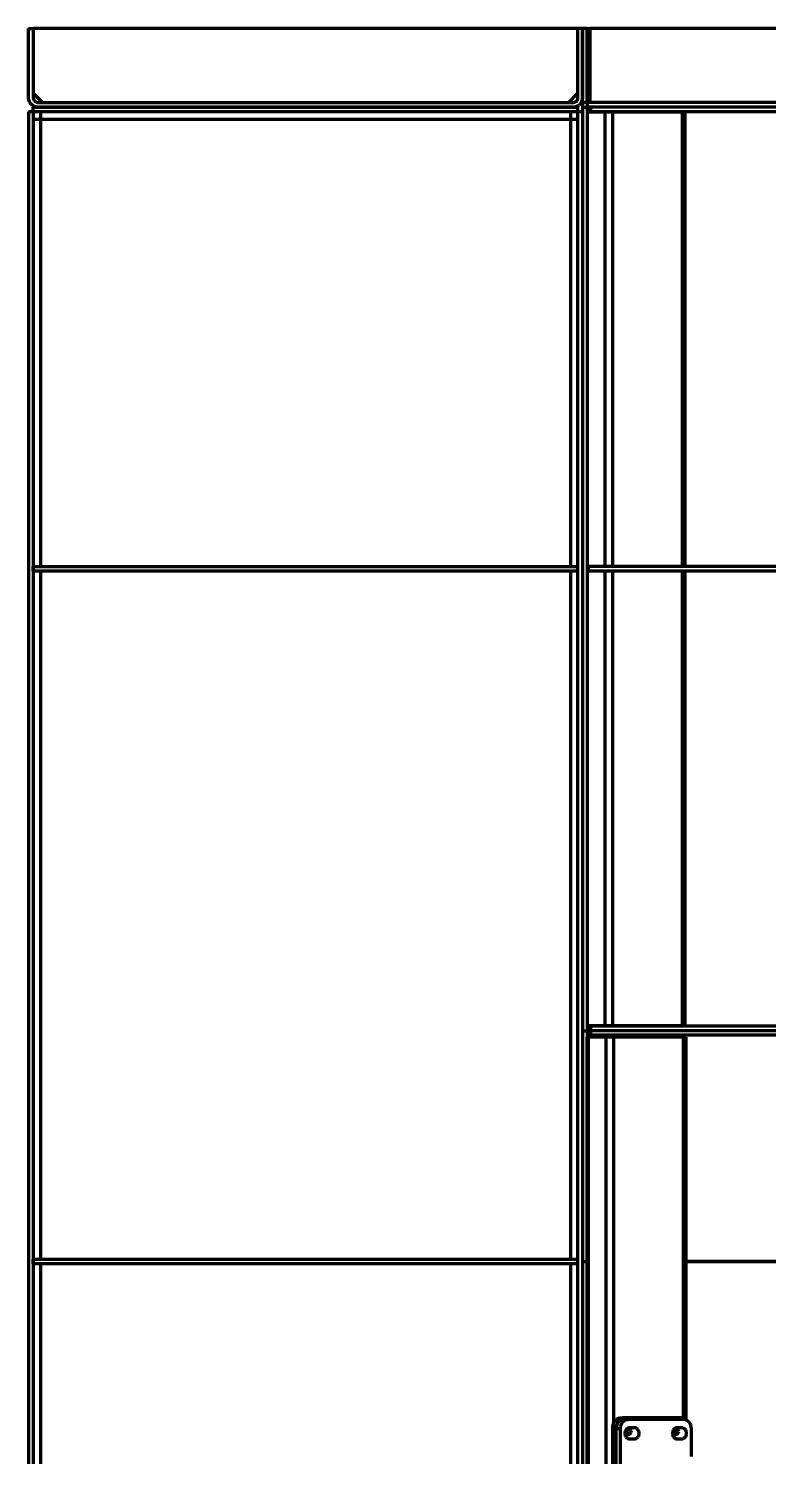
# Model space of a CAD drawing. Header units: millimetres. Extents: x 0 to 594, y 0 to 420.
# Drawn here: x 112.15 to 128.18, y 347.18 to 378.1 of the extents above; entities that cross this region are included whole.
import ezdxf

# ---------------------------------------------------------------- set-up
doc = ezdxf.new("R2010")
doc.units = ezdxf.units.MM

msp = doc.modelspace()

# ---------------------------------------------------------------- linework, layer by layer
at = {"color": 1, "lineweight": 70}
for p, q in [((112.15, 376.6), (112.15, 378.1)), ((112.15, 378.1), (112.25, 378.1)), ((112.25, 378.1), (112.25, 376.6)), ((124.05, 378.1), (112.25, 378.1)), ((124.05, 376.6), (124.05, 378.1)), ((124.15, 378.1), (124.05, 378.1)), ((124.25, 378.1), (124.15, 378.1)), ((124.15, 376.5), (124.15, 378.1)), ((124.15, 378.1), (124.15, 376.6)), ((124.25, 376.5), (124.25, 378.1)), ((124.25, 378.1), (124.312, 378.1)), ((124.312, 378.1), (124.312, 376.5)), ((148.69, 378.1), (124.312, 378.1)), ((112.25, 376.7), (112.45, 376.5)), ((123.85, 376.5), (124.05, 376.7)), ((112.155, 376.556), (112.15, 376.6)), ((112.25, 376.299), (112.15, 376.299)), ((112.15, 376.299), (112.15, 326.502)), ((112.17, 376.514), (112.155, 376.556)), ((112.194, 376.476), (112.17, 376.514)), ((112.225, 376.444), (112.194, 376.476)), ((112.263, 376.42), (112.225, 376.444)), ((112.25, 376.6), (112.255, 376.57)), ((112.25, 376.299), (112.25, 326.502)), ((112.251, 376.3), (112.251, 376.4)), ((112.251, 376.4), (124.049, 376.4)), ((124.049, 376.3), (112.251, 376.3)), ((112.255, 376.57), (112.269, 376.542)), ((112.305, 376.405), (112.263, 376.42)), ((112.269, 376.542), (112.291, 376.52)), ((112.291, 376.52), (112.319, 376.505)), ((112.35, 376.4), (112.305, 376.405)), ((112.319, 376.505), (112.35, 376.5)), ((112.35, 376.5), (123.95, 376.5)), ((123.95, 376.4), (112.35, 376.4)), ((112.41, 376.3), (112.41, 376.299)), ((112.41, 376.299), (112.41, 376.296)), ((112.41, 376.296), (112.41, 376.292)), ((123.89, 376.3), (123.89, 376.299)), ((123.89, 376.299), (123.89, 376.296)), ((123.89, 376.296), (123.89, 376.292)), ((123.95, 376.5), (123.981, 376.505)), ((123.995, 376.405), (123.95, 376.4)), ((123.981, 376.505), (124.009, 376.52)), ((124.037, 376.42), (123.995, 376.405)), ((124.009, 376.52), (124.031, 376.542)), ((124.031, 376.542), (124.045, 376.57)), ((124.075, 376.444), (124.037, 376.42)), ((124.045, 376.57), (124.05, 376.6)), ((124.049, 376.3), (124.049, 376.4)), ((124.15, 376.299), (124.05, 376.299)), ((124.05, 326.502), (124.05, 376.299)), ((124.106, 376.476), (124.075, 376.444)), ((124.13, 376.514), (124.106, 376.476)), ((124.145, 376.556), (124.13, 376.514)), ((124.15, 376.6), (124.145, 376.556)), ((124.15, 376.5), (124.15, 376.4)), ((124.25, 376.5), (124.15, 376.5)), ((124.15, 376.4), (124.25, 376.4)), ((124.15, 376.4), (124.15, 356.4)), ((124.15, 376.299), (124.15, 326.502)), ((149.13, 376.5), (124.25, 376.5)), ((124.25, 376.5), (124.25, 376.4)), ((124.25, 376.4), (124.25, 356.4)), ((124.321, 376.4), (124.25, 376.4)), ((124.27, 376.3), (124.27, 376.4)), ((124.27, 376.4), (124.321, 376.4)), ((124.321, 376.3), (124.27, 376.3)), ((124.298, 376.3), (124.298, 376.29)), ((124.321, 376.4), (124.321, 376.3)), ((149.062, 376.4), (124.321, 376.4)), ((149.062, 376.3), (124.321, 376.3)), ((112.25, 376.14), (112.251, 376.14)), ((112.251, 376.14), (112.254, 376.14)), ((112.254, 376.14), (112.259, 376.14)), ((112.259, 376.14), (112.266, 376.14)), ((112.266, 376.14), (112.275, 376.14)), ((112.275, 376.14), (112.285, 376.14)), ((112.285, 376.14), (112.297, 376.14)), ((112.297, 376.14), (112.31, 376.14)), ((112.31, 376.14), (112.325, 376.14)), ((112.325, 376.14), (112.341, 376.14)), ((112.341, 376.14), (112.357, 376.14)), ((112.357, 376.14), (112.374, 376.14)), ((112.374, 376.14), (112.392, 376.14)), ((112.392, 376.14), (112.41, 376.14)), ((112.41, 376.292), (112.41, 376.285)), ((112.41, 376.285), (112.41, 376.276)), ((112.41, 376.276), (112.41, 376.266)), ((112.41, 376.266), (112.41, 376.254)), ((112.41, 376.254), (112.41, 376.24)), ((112.41, 376.24), (112.41, 376.226)), ((112.41, 376.226), (112.41, 376.21)), ((112.41, 376.21), (112.41, 376.193)), ((112.41, 376.193), (112.41, 376.176)), ((112.41, 376.176), (112.41, 376.158)), ((112.41, 376.158), (112.41, 376.14)), ((112.41, 376.14), (123.89, 376.14)), ((112.41, 376.14), (112.41, 366.45)), ((123.89, 376.292), (123.89, 376.285)), ((123.89, 376.285), (123.89, 376.276)), ((123.89, 376.276), (123.89, 376.266)), ((123.89, 376.266), (123.89, 376.254)), ((123.89, 376.254), (123.89, 376.24)), ((123.89, 376.24), (123.89, 376.226)), ((123.89, 376.226), (123.89, 376.21)), ((123.89, 376.21), (123.89, 376.193)), ((123.89, 376.193), (123.89, 376.176)), ((123.89, 376.176), (123.89, 376.158)), ((123.89, 376.158), (123.89, 376.14)), ((123.89, 376.14), (123.908, 376.14)), ((123.89, 376.14), (123.89, 366.45)), ((123.908, 376.14), (123.926, 376.14)), ((123.926, 376.14), (123.943, 376.14)), ((123.943, 376.14), (123.959, 376.14)), ((123.959, 376.14), (123.975, 376.14)), ((123.975, 376.14), (123.99, 376.14)), ((123.99, 376.14), (124.003, 376.14)), ((124.003, 376.14), (124.015, 376.14)), ((124.015, 376.14), (124.025, 376.14)), ((124.025, 376.14), (124.034, 376.14)), ((124.034, 376.14), (124.041, 376.14)), ((124.041, 376.14), (124.046, 376.14)), ((124.046, 376.14), (124.049, 376.14)), ((124.049, 376.14), (124.05, 376.14)), ((124.641, 376.29), (124.25, 376.29)), ((124.649, 376.29), (124.641, 376.29)), ((124.641, 366.45), (124.641, 376.29)), ((124.658, 376.29), (124.649, 376.29)), ((124.668, 376.29), (124.658, 376.29)), ((124.678, 376.29), (124.668, 376.29)), ((124.69, 376.29), (124.678, 376.29)), ((124.702, 376.29), (124.69, 376.29)), ((124.715, 376.29), (124.702, 376.29)), ((124.728, 376.29), (124.715, 376.29)), ((124.742, 376.29), (124.728, 376.29)), ((124.755, 376.29), (124.742, 376.29)), ((124.769, 376.29), (124.755, 376.29)), ((124.782, 376.29), (124.769, 376.29)), ((124.794, 376.29), (124.782, 376.29)), ((124.806, 376.29), (124.794, 376.29)), ((126.315, 376.29), (124.806, 376.29)), ((124.806, 366.45), (124.806, 376.29)), ((126.322, 376.29), (126.315, 376.29)), ((126.315, 366.45), (126.315, 376.29)), ((126.329, 376.29), (126.322, 376.29)), ((126.336, 376.29), (126.329, 376.29)), ((126.342, 376.29), (126.336, 376.29)), ((126.348, 376.29), (126.342, 376.29)), ((126.353, 376.29), (126.348, 376.29)), ((126.357, 376.29), (126.353, 376.29)), ((126.356, 376.29), (126.358, 376.29)), ((126.356, 366.45), (126.356, 376.29)), ((126.361, 376.29), (126.357, 376.29)), ((126.358, 376.29), (126.36, 376.29)), ((126.36, 376.29), (126.362, 376.29)), ((126.365, 376.29), (126.361, 376.29)), ((126.362, 376.29), (126.364, 376.29)), ((126.364, 376.29), (126.366, 376.29)), ((126.368, 376.29), (126.365, 376.29)), ((126.366, 376.29), (126.367, 376.29)), ((126.367, 376.29), (126.369, 376.29)), ((126.37, 376.29), (126.368, 376.29)), ((126.369, 376.29), (126.37, 376.29)), ((126.37, 376.29), (126.371, 376.29)), ((126.372, 376.29), (126.37, 376.29)), ((126.371, 376.29), (126.371, 376.29)), ((126.371, 376.29), (126.372, 376.29)), ((126.372, 376.29), (126.373, 376.29)), ((126.373, 376.29), (126.372, 376.29)), ((126.373, 376.29), (126.373, 376.29)), ((126.373, 376.29), (126.373, 376.29)), ((126.373, 376.29), (126.373, 376.29)), ((126.373, 366.45), (126.373, 376.29)), ((112.25, 366.35), (112.25, 366.45)), ((112.25, 366.45), (124.05, 366.45)), ((124.05, 366.35), (124.05, 366.45)), ((149.062, 366.45), (124.27, 366.45)), ((124.27, 366.45), (124.27, 366.35)), ((124.05, 366.35), (112.25, 366.35)), ((112.41, 366.35), (112.41, 351.45)), ((123.89, 366.35), (123.89, 351.45)), ((149.062, 366.35), (124.27, 366.35)), ((124.641, 356.51), (124.641, 366.35)), ((124.806, 356.51), (124.806, 366.35)), ((126.315, 356.51), (126.315, 366.35)), ((126.356, 356.51), (126.356, 366.35)), ((126.373, 356.51), (126.373, 366.35)), ((124.25, 356.51), (124.641, 356.51)), ((124.298, 356.51), (124.298, 356.5)), ((124.641, 356.51), (124.649, 356.51)), ((124.649, 356.51), (124.658, 356.51)), ((124.658, 356.51), (124.668, 356.51)), ((124.668, 356.51), (124.678, 356.51)), ((124.678, 356.51), (124.69, 356.51)), ((124.69, 356.51), (124.702, 356.51)), ((124.702, 356.51), (124.715, 356.51)), ((124.715, 356.51), (124.728, 356.51)), ((124.728, 356.51), (124.742, 356.51)), ((124.742, 356.51), (124.755, 356.51)), ((124.755, 356.51), (124.769, 356.51)), ((124.769, 356.51), (124.782, 356.51)), ((124.782, 356.51), (124.794, 356.51)), ((124.794, 356.51), (124.806, 356.51)), ((124.806, 356.51), (126.315, 356.51)), ((126.315, 356.51), (126.322, 356.51)), ((126.322, 356.51), (126.329, 356.51)), ((126.329, 356.51), (126.336, 356.51)), ((126.336, 356.51), (126.342, 356.51)), ((126.342, 356.51), (126.348, 356.51)), ((126.348, 356.51), (126.353, 356.51)), ((126.353, 356.51), (126.357, 356.51)), ((126.358, 356.51), (126.356, 356.51)), ((126.357, 356.51), (126.361, 356.51)), ((126.36, 356.51), (126.358, 356.51)), ((126.362, 356.51), (126.36, 356.51)), ((126.361, 356.51), (126.365, 356.51)), ((126.364, 356.51), (126.362, 356.51)), ((126.366, 356.51), (126.364, 356.51)), ((126.365, 356.51), (126.368, 356.51)), ((126.367, 356.51), (126.366, 356.51)), ((126.369, 356.51), (126.367, 356.51)), ((126.368, 356.51), (126.37, 356.51)), ((126.37, 356.51), (126.369, 356.51)), ((126.37, 356.51), (126.372, 356.51)), ((126.371, 356.51), (126.37, 356.51)), ((126.372, 356.51), (126.371, 356.51)), ((126.371, 356.51), (126.371, 356.51)), ((126.372, 356.51), (126.373, 356.51)), ((126.373, 356.51), (126.372, 356.51)), ((126.373, 356.51), (126.373, 356.51)), ((126.373, 356.51), (126.373, 356.51)), ((126.373, 356.51), (126.373, 356.51)), ((124.15, 356.4), (124.25, 356.4)), ((124.15, 356.4), (124.25, 356.4)), ((124.15, 356.4), (124.15, 351.4)), ((124.25, 356.4), (124.25, 356.4)), ((124.25, 356.4), (124.25, 356.4)), ((124.25, 356.4), (124.251, 356.4)), ((124.25, 356.4), (124.25, 351.4)), ((124.251, 356.4), (124.25, 356.4)), ((124.25, 356.4), (124.25, 356.4)), ((124.25, 356.4), (124.25, 356.4)), ((124.251, 356.4), (124.252, 356.4)), ((124.252, 356.4), (124.251, 356.4)), ((124.252, 356.4), (124.253, 356.4)), ((124.253, 356.4), (124.252, 356.4)), ((124.253, 356.4), (124.254, 356.4)), ((124.254, 356.4), (124.253, 356.4)), ((124.254, 356.4), (124.255, 356.4)), ((124.255, 356.4), (124.254, 356.4)), ((124.255, 356.26), (124.254, 356.26)), ((124.254, 356.26), (124.254, 356.26)), ((124.254, 356.26), (124.254, 356.26)), ((124.254, 356.26), (124.254, 356.26)), ((124.254, 356.26), (124.254, 356.26)), ((124.254, 356.26), (124.255, 356.26)), ((124.254, 276.54), (124.254, 356.26)), ((124.255, 356.4), (124.257, 356.4)), ((124.257, 356.4), (124.255, 356.4)), ((124.256, 356.26), (124.255, 356.26)), ((124.255, 356.26), (124.255, 356.26)), ((124.255, 356.26), (124.255, 356.26)), ((124.255, 356.26), (124.256, 356.26)), ((124.257, 356.26), (124.256, 356.26)), ((124.256, 356.26), (124.257, 356.26)), ((124.257, 356.4), (124.258, 356.4)), ((124.258, 356.4), (124.257, 356.4)), ((124.258, 356.26), (124.257, 356.26)), ((124.257, 356.26), (124.258, 356.26)), ((124.258, 356.4), (124.26, 356.4)), ((124.26, 356.4), (124.258, 356.4)), ((124.259, 356.26), (124.258, 356.26)), ((124.258, 356.26), (124.259, 356.26)), ((124.261, 356.26), (124.259, 356.26)), ((124.259, 356.26), (124.261, 356.26)), ((124.26, 356.4), (124.263, 356.4)), ((124.263, 356.4), (124.26, 356.4)), ((124.263, 356.26), (124.261, 356.26)), ((124.261, 356.26), (124.263, 356.26)), ((124.263, 356.4), (124.265, 356.4)), ((124.265, 356.4), (124.263, 356.4)), ((124.264, 356.26), (124.263, 356.26)), ((124.263, 356.26), (124.264, 356.26)), ((124.266, 356.26), (124.264, 356.26)), ((124.264, 356.26), (124.266, 356.26)), ((124.265, 356.4), (124.267, 356.4)), ((124.267, 356.4), (124.265, 356.4)), ((124.269, 356.26), (124.266, 356.26)), ((124.266, 356.26), (124.269, 356.26)), ((124.267, 356.4), (124.27, 356.4)), ((124.27, 356.4), (124.267, 356.4)), ((124.271, 356.26), (124.269, 356.26)), ((124.269, 356.26), (124.271, 356.26)), ((124.27, 356.4), (124.27, 356.5)), ((124.27, 356.5), (124.321, 356.5)), ((124.321, 356.4), (124.27, 356.4)), ((124.27, 356.3), (124.27, 356.4)), ((124.27, 356.4), (124.321, 356.4)), ((124.321, 356.3), (124.27, 356.3)), ((124.662, 356.26), (124.271, 356.26)), ((124.271, 356.26), (124.271, 340.45)), ((124.298, 356.3), (124.298, 356.26)), ((124.321, 356.5), (124.321, 356.4)), ((149.062, 356.5), (124.321, 356.5)), ((149.062, 356.4), (124.321, 356.4)), ((124.321, 356.4), (124.321, 356.3)), ((149.062, 356.4), (124.321, 356.4)), ((149.062, 356.3), (124.321, 356.3)), ((124.67, 356.26), (124.662, 356.26)), ((124.662, 340.45), (124.662, 356.26)), ((124.679, 356.26), (124.67, 356.26)), ((124.689, 356.26), (124.679, 356.26)), ((124.699, 356.26), (124.689, 356.26)), ((124.711, 356.26), (124.699, 356.26)), ((124.723, 356.26), (124.711, 356.26)), ((124.736, 356.26), (124.723, 356.26)), ((124.749, 356.26), (124.736, 356.26)), ((124.763, 356.26), (124.749, 356.26)), ((124.776, 356.26), (124.763, 356.26)), ((124.79, 356.26), (124.776, 356.26)), ((124.803, 356.26), (124.79, 356.26)), ((124.815, 356.26), (124.803, 356.26)), ((124.827, 356.26), (124.815, 356.26)), ((126.336, 356.26), (124.827, 356.26)), ((124.827, 347.908), (124.827, 356.26)), ((126.343, 356.26), (126.336, 356.26)), ((126.336, 348.002), (126.336, 356.26)), ((126.35, 356.26), (126.343, 356.26)), ((126.357, 356.26), (126.35, 356.26)), ((126.363, 356.26), (126.357, 356.26)), ((126.368, 356.26), (126.363, 356.26)), ((126.374, 356.26), (126.368, 356.26)), ((126.378, 356.26), (126.374, 356.26)), ((126.377, 356.26), (126.379, 356.26)), ((126.377, 347.975), (126.377, 356.26)), ((126.382, 356.26), (126.378, 356.26)), ((126.379, 356.26), (126.381, 356.26)), ((126.381, 356.26), (126.383, 356.26)), ((126.386, 356.26), (126.382, 356.26)), ((126.383, 356.26), (126.385, 356.26)), ((126.385, 356.26), (126.387, 356.26)), ((126.389, 356.26), (126.386, 356.26)), ((126.387, 356.26), (126.388, 356.26)), ((126.388, 356.26), (126.389, 356.26)), ((126.389, 356.26), (126.391, 356.26)), ((126.391, 356.26), (126.389, 356.26)), ((126.391, 356.26), (126.392, 356.26)), ((126.392, 356.26), (126.391, 356.26)), ((126.392, 356.26), (126.392, 356.26)), ((126.392, 356.26), (126.393, 356.26)), ((126.393, 356.26), (126.392, 356.26)), ((126.393, 356.26), (126.393, 356.26)), ((126.393, 356.26), (126.394, 356.26)), ((126.394, 356.26), (126.393, 356.26)), ((126.394, 356.26), (126.394, 356.26)), ((126.394, 347.969), (126.394, 356.26)), ((112.25, 351.35), (112.25, 351.45)), ((112.25, 351.45), (124.05, 351.45)), ((124.05, 351.35), (112.25, 351.35)), ((112.41, 351.35), (112.41, 336.45)), ((123.89, 351.35), (123.89, 336.45)), ((124.05, 351.35), (124.05, 351.45)), ((124.15, 351.4), (124.25, 351.4)), ((124.15, 351.4), (124.15, 326.4)), ((124.15, 351.4), (124.25, 351.4)), ((124.25, 351.4), (124.25, 326.4)), ((124.251, 351.4), (124.25, 351.4)), ((124.25, 351.4), (124.25, 351.4)), ((124.25, 351.4), (124.25, 351.4)), ((124.25, 351.4), (124.25, 351.4)), ((124.25, 351.4), (124.25, 351.4)), ((124.25, 351.4), (124.25, 351.4)), ((124.25, 351.4), (124.25, 351.4)), ((124.25, 351.4), (124.25, 351.4)), ((124.25, 351.4), (124.25, 351.4)), ((124.25, 351.4), (124.25, 351.4)), ((124.25, 351.4), (124.25, 351.4)), ((124.25, 351.4), (124.251, 351.4)), ((124.252, 351.4), (124.251, 351.4)), ((124.251, 351.4), (124.251, 351.4)), ((124.251, 351.4), (124.251, 351.4)), ((124.251, 351.4), (124.251, 351.4)), ((124.251, 351.4), (124.251, 351.4)), ((124.251, 351.4), (124.252, 351.4)), ((124.253, 351.4), (124.252, 351.4)), ((124.252, 351.4), (124.252, 351.4)), ((124.252, 351.4), (124.252, 351.4)), ((124.252, 351.4), (124.252, 351.4)), ((124.252, 351.4), (124.252, 351.4)), ((124.252, 351.4), (124.253, 351.4)), ((124.254, 351.4), (124.253, 351.4)), ((124.253, 351.4), (124.253, 351.4)), ((124.253, 351.4), (124.253, 351.4)), ((124.253, 351.4), (124.254, 351.4)), ((133.683, 351.4), (126.394, 351.4)), ((126.394, 351.4), (133.683, 351.4)), ((124.81, 347.82), (124.813, 347.859)), ((124.813, 347.859), (124.823, 347.897)), ((124.823, 347.897), (124.839, 347.932)), ((124.839, 347.932), (124.86, 347.962)), ((124.86, 347.962), (124.886, 347.987)), ((124.886, 347.987), (124.916, 348.005)), ((124.886, 347.819), (124.895, 347.857)), ((124.895, 347.857), (124.911, 347.892)), ((124.903, 347.889), (124.895, 347.855)), ((124.915, 347.92), (124.903, 347.889)), ((124.911, 347.892), (124.933, 347.922)), ((124.932, 347.949), (124.915, 347.92)), ((124.916, 348.005), (124.948, 348.017)), ((124.953, 347.974), (124.932, 347.949)), ((124.933, 347.922), (124.959, 347.947)), ((124.948, 348.017), (124.981, 348.02)), ((124.978, 347.994), (124.953, 347.974)), ((124.959, 347.947), (124.988, 347.965)), ((124.978, 347.857), (124.968, 347.819)), ((125.005, 348.008), (124.978, 347.994)), ((124.994, 347.892), (124.978, 347.857)), ((124.981, 348.02), (125.064, 348.02)), ((124.988, 347.965), (125.02, 347.977)), ((125.015, 347.922), (124.994, 347.892)), ((125.034, 348.017), (125.005, 348.008)), ((125.041, 347.947), (125.015, 347.922)), ((125.02, 347.977), (125.054, 347.98)), ((125.064, 348.02), (125.034, 348.017)), ((125.071, 347.965), (125.041, 347.947)), ((125.054, 347.98), (125.136, 347.98)), ((126.264, 348.02), (125.064, 348.02)), ((125.103, 347.977), (125.071, 347.965)), ((125.136, 347.98), (125.103, 347.977)), ((126.336, 347.98), (125.136, 347.98)), ((126.293, 348.018), (126.264, 348.02)), ((126.321, 348.009), (126.293, 348.018)), ((126.347, 347.995), (126.321, 348.009)), ((126.37, 347.977), (126.336, 347.98)), ((126.371, 347.976), (126.347, 347.995)), ((126.402, 347.965), (126.37, 347.977)), ((126.432, 347.947), (126.402, 347.965)), ((126.458, 347.922), (126.432, 347.947)), ((126.479, 347.892), (126.458, 347.922)), ((126.495, 347.857), (126.479, 347.892)), ((126.504, 347.819), (126.495, 347.857)), ((124.81, 345.02), (124.81, 347.82)), ((124.886, 347.82), (124.81, 347.82)), ((124.882, 347.78), (124.886, 347.819)), ((124.882, 344.98), (124.882, 347.78)), ((124.965, 347.78), (124.882, 347.78)), ((124.968, 347.819), (124.965, 347.78)), ((124.965, 347.78), (124.965, 344.98)), ((125.07, 347.704), (125.068, 347.68)), ((125.068, 347.68), (125.07, 347.657)), ((125.076, 347.726), (125.07, 347.704)), ((125.07, 347.657), (125.076, 347.635)), ((125.085, 347.747), (125.076, 347.726)), ((125.076, 347.635), (125.085, 347.614)), ((125.098, 347.765), (125.085, 347.747)), ((125.085, 347.614), (125.098, 347.596)), ((125.098, 347.745), (125.094, 347.72)), ((125.094, 347.72), (125.098, 347.696)), ((125.113, 347.78), (125.098, 347.765)), ((125.11, 347.766), (125.098, 347.745)), ((125.098, 347.696), (125.11, 347.675)), ((125.098, 347.596), (125.113, 347.581)), ((125.108, 347.764), (125.119, 347.744)), ((125.119, 347.697), (125.108, 347.677)), ((125.128, 347.781), (125.11, 347.766)), ((125.11, 347.675), (125.128, 347.66)), ((125.131, 347.791), (125.113, 347.78)), ((125.113, 347.581), (125.131, 347.57)), ((125.119, 347.744), (125.123, 347.72)), ((125.123, 347.72), (125.119, 347.697)), ((125.149, 347.785), (125.128, 347.781)), ((125.128, 347.66), (125.149, 347.655)), ((125.15, 347.798), (125.131, 347.791)), ((125.131, 347.57), (125.15, 347.563)), ((125.171, 347.781), (125.149, 347.785)), ((125.149, 347.655), (125.171, 347.66)), ((125.171, 347.8), (125.15, 347.798)), ((125.15, 347.563), (125.171, 347.56)), ((125.273, 347.8), (125.171, 347.8)), ((125.189, 347.766), (125.171, 347.781)), ((125.171, 347.66), (125.189, 347.675)), ((125.171, 347.56), (125.273, 347.56)), ((125.201, 347.745), (125.189, 347.766)), ((125.189, 347.675), (125.201, 347.696)), ((125.205, 347.72), (125.201, 347.745)), ((125.201, 347.696), (125.205, 347.72)), ((125.293, 347.798), (125.273, 347.8)), ((125.273, 347.56), (125.293, 347.563)), ((125.313, 347.791), (125.293, 347.798)), ((125.293, 347.563), (125.313, 347.57)), ((125.331, 347.78), (125.313, 347.791)), ((125.313, 347.57), (125.331, 347.581)), ((125.346, 347.765), (125.331, 347.78)), ((125.331, 347.581), (125.346, 347.596)), ((125.359, 347.747), (125.346, 347.765)), ((125.346, 347.596), (125.359, 347.614)), ((125.368, 347.726), (125.359, 347.747)), ((125.359, 347.614), (125.368, 347.635)), ((125.374, 347.704), (125.368, 347.726)), ((125.368, 347.635), (125.374, 347.657)), ((125.376, 347.68), (125.374, 347.704)), ((125.374, 347.657), (125.376, 347.68)), ((126.098, 347.704), (126.096, 347.68)), ((126.096, 347.68), (126.098, 347.657)), ((126.104, 347.726), (126.098, 347.704)), ((126.098, 347.657), (126.104, 347.635)), ((126.114, 347.747), (126.104, 347.726)), ((126.104, 347.635), (126.114, 347.614)), ((126.126, 347.765), (126.114, 347.747)), ((126.114, 347.614), (126.126, 347.596)), ((126.127, 347.745), (126.122, 347.72)), ((126.122, 347.72), (126.127, 347.696)), ((126.142, 347.78), (126.126, 347.765)), ((126.126, 347.596), (126.142, 347.581)), ((126.139, 347.766), (126.127, 347.745)), ((126.127, 347.696), (126.139, 347.675)), ((126.137, 347.764), (126.148, 347.744)), ((126.148, 347.697), (126.137, 347.677)), ((126.157, 347.781), (126.139, 347.766)), ((126.139, 347.675), (126.157, 347.66)), ((126.16, 347.791), (126.142, 347.78)), ((126.142, 347.581), (126.16, 347.57)), ((126.148, 347.744), (126.151, 347.72)), ((126.151, 347.72), (126.148, 347.697)), ((126.178, 347.785), (126.157, 347.781)), ((126.157, 347.66), (126.178, 347.655)), ((126.179, 347.798), (126.16, 347.791)), ((126.16, 347.57), (126.179, 347.563)), ((126.199, 347.781), (126.178, 347.785)), ((126.178, 347.655), (126.199, 347.66)), ((126.199, 347.8), (126.179, 347.798)), ((126.179, 347.563), (126.199, 347.56)), ((126.302, 347.8), (126.199, 347.8)), ((126.217, 347.766), (126.199, 347.781)), ((126.199, 347.66), (126.217, 347.675)), ((126.199, 347.56), (126.302, 347.56)), ((126.229, 347.745), (126.217, 347.766)), ((126.217, 347.675), (126.229, 347.696)), ((126.234, 347.72), (126.229, 347.745)), ((126.229, 347.696), (126.234, 347.72)), ((126.322, 347.798), (126.302, 347.8)), ((126.302, 347.56), (126.322, 347.563)), ((126.341, 347.791), (126.322, 347.798)), ((126.322, 347.563), (126.341, 347.57)), ((126.359, 347.78), (126.341, 347.791)), ((126.341, 347.57), (126.359, 347.581)), ((126.375, 347.765), (126.359, 347.78)), ((126.359, 347.581), (126.375, 347.596)), ((126.388, 347.747), (126.375, 347.765)), ((126.375, 347.596), (126.388, 347.614)), ((126.397, 347.726), (126.388, 347.747)), ((126.388, 347.614), (126.397, 347.635)), ((126.403, 347.704), (126.397, 347.726)), ((126.397, 347.635), (126.403, 347.657)), ((126.405, 347.68), (126.403, 347.704)), ((126.403, 347.657), (126.405, 347.68)), ((126.508, 347.78), (126.504, 347.819)), ((126.508, 347.18), (126.508, 347.78))]:
    msp.add_line(p, q, dxfattribs=at)

doc.saveas('drawing.dxf')
